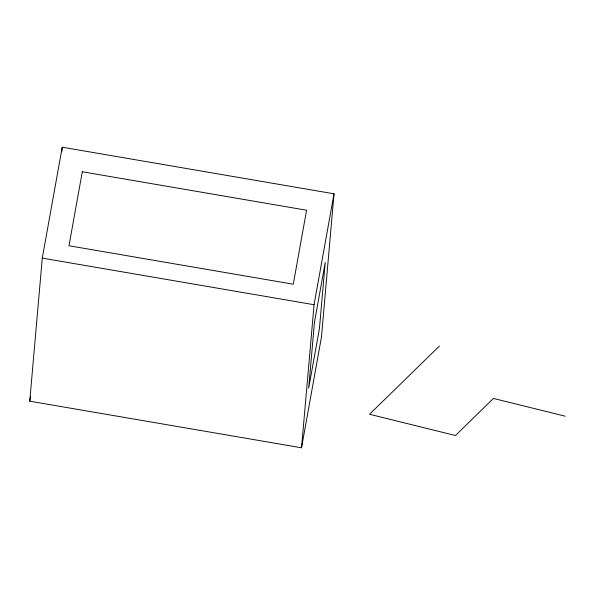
<?xml version="1.0" encoding="UTF-8"?>
<svg xmlns="http://www.w3.org/2000/svg" width="595" height="595" viewBox="0 0 595 595"><rect width="100%" height="100%" fill="white"/><g stroke="black" fill="none" stroke-linecap="round" stroke-linejoin="round"><path stroke-width="0.89" d="M29.75 401.194L42.282 258.126L62.237 147.21L334.018 193.806L321.486 336.874L301.531 447.79L29.75 401.194L30.568 396.642M61.835 151.829L62.237 147.21M301.531 447.79L314.063 304.729L334.018 193.806M439.407 346.059L369.547 414.276L455.458 435.518L493.426 398.442L565.25 416.203M42.282 258.126L314.063 304.729M314.45 322.386L308.679 388.26L319.455 328.38L325.22 262.499L314.45 322.386M82.296 171.769L68.983 245.757L293.276 284.217L306.581 210.228L82.296 171.769"/></g></svg>
